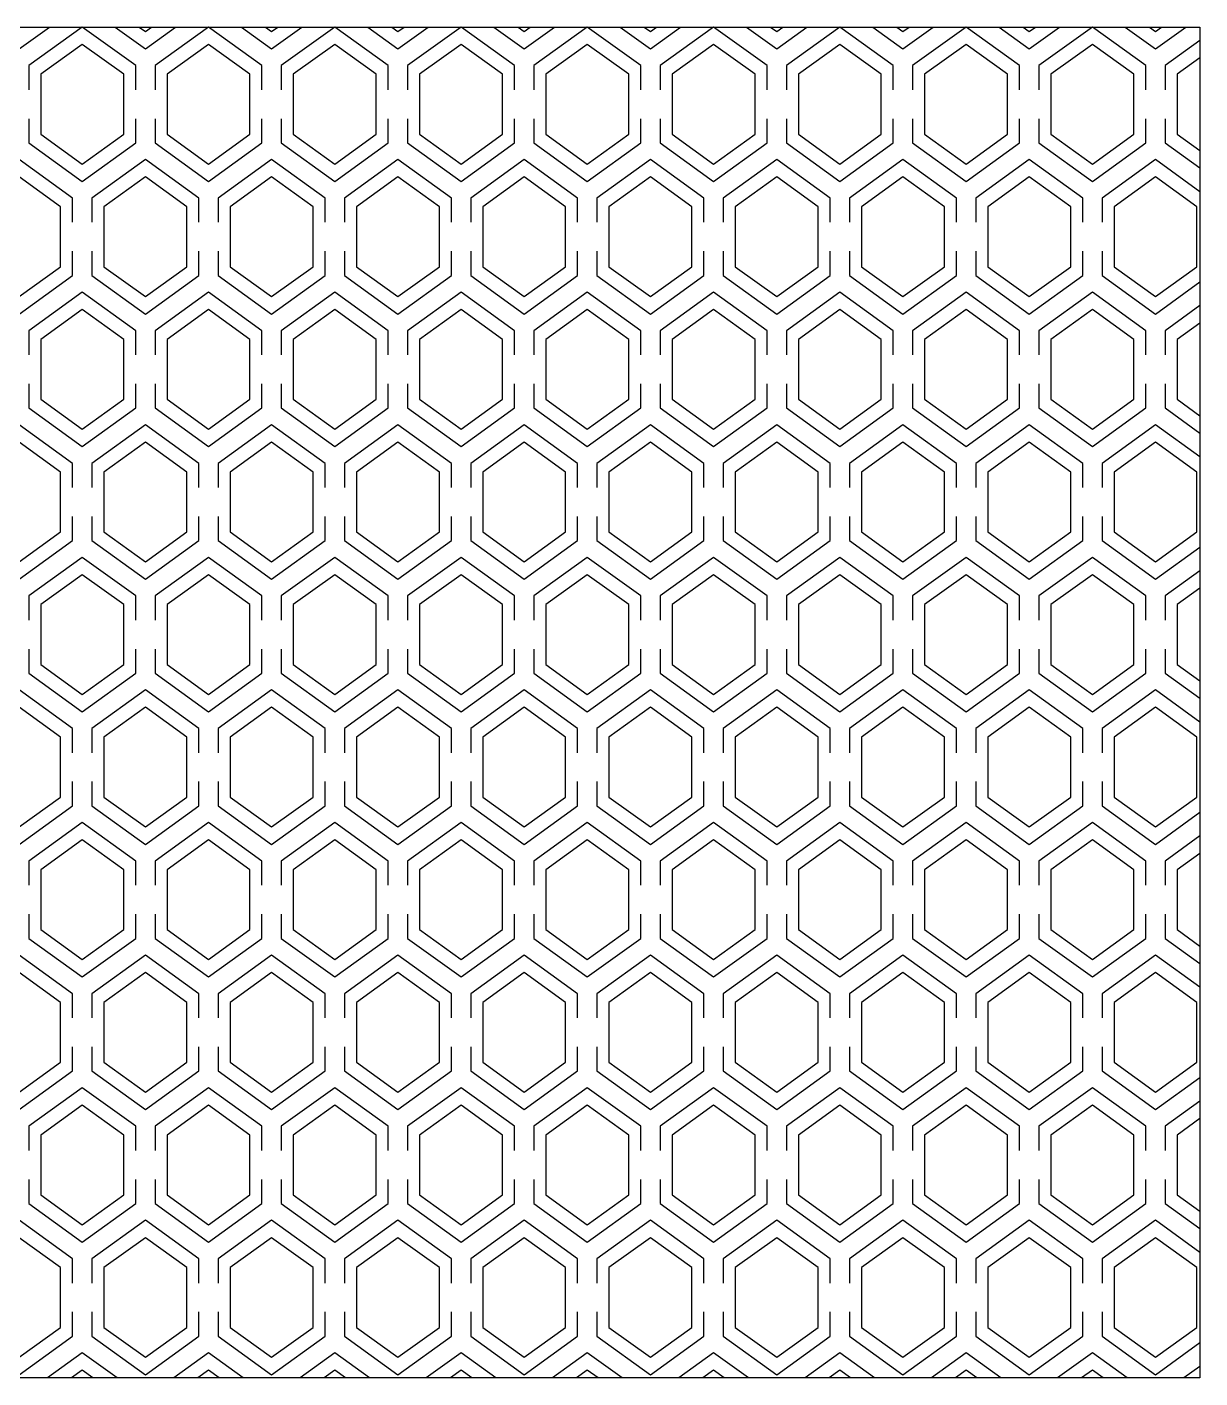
# Model space of a CAD drawing. Header units: millimetres. Extents: x 0 to 120, y 0 to 70.
# Drawn here: x 59.2 to 120, y 0 to 70 of the extents above; entities that cross this region are included whole.
import ezdxf

# ---------------------------------------------------------------- set-up
doc = ezdxf.new("R2010")
doc.units = ezdxf.units.MM
doc.layers.add('CUT', color=1, linetype='CONTINUOUS')

msp = doc.modelspace()

# ---------------------------------------------------------------- linework, layer by layer
at = {"layer": 'CUT'}
for p, q in [((65.0356, 70), (65.3543, 69.77)), ((65.3543, 69.77), (65.673, 70)), ((71.5782, 70), (71.8969, 69.77)), ((71.8969, 69.77), (72.2156, 70)), ((78.1208, 70), (78.4395, 69.77)), ((78.4395, 69.77), (78.7582, 70)), ((84.6633, 70), (84.982, 69.77)), ((84.982, 69.77), (85.3007, 70)), ((91.2059, 70), (91.5246, 69.77)), ((91.5246, 69.77), (91.8433, 70)), ((97.7485, 70), (98.0672, 69.77)), ((98.0672, 69.77), (98.3859, 70)), ((104.291, 70), (104.6097, 69.77)), ((104.6097, 69.77), (104.9284, 70)), ((110.8336, 70), (111.1523, 69.77)), ((111.1523, 69.77), (111.471, 70)), ((117.3761, 70), (117.6948, 69.77)), ((117.6948, 69.77), (118.0135, 70)), ((120, 0.6028), (119.1648, 0))]:
    msp.add_line(p, q, dxfattribs=at)
for points in [[(0, 70), (120, 70), (120, 0), (0, 0), (0, 70)], [(57.246, 70), (58.8118, 68.87), (60.3776, 70)], [(64.8543, 66.75), (64.8543, 68), (62.0831, 70), (59.3118, 68), (59.3118, 66.75)], [(63.7886, 70), (65.3543, 68.87), (66.9201, 70)], [(71.3969, 66.75), (71.3969, 68), (68.6256, 70), (65.8543, 68), (65.8543, 66.75)], [(70.3311, 70), (71.8969, 68.87), (73.4627, 70)], [(77.9395, 66.75), (77.9395, 68), (75.1682, 70), (72.3969, 68), (72.3969, 66.75)], [(76.8737, 70), (78.4395, 68.87), (80.0052, 70)], [(84.482, 66.75), (84.482, 68), (81.7108, 70), (78.9395, 68), (78.9395, 66.75)], [(83.4163, 70), (84.982, 68.87), (86.5478, 70)], [(91.0246, 66.75), (91.0246, 68), (88.2533, 70), (85.482, 68), (85.482, 66.75)], [(89.9588, 70), (91.5246, 68.87), (93.0904, 70)], [(97.5672, 66.75), (97.5672, 68), (94.7959, 70), (92.0246, 68), (92.0246, 66.75)], [(96.5014, 70), (98.0672, 68.87), (99.6329, 70)], [(104.1097, 66.75), (104.1097, 68), (101.3384, 70), (98.5672, 68), (98.5672, 66.75)], [(103.0439, 70), (104.6097, 68.87), (106.1755, 70)], [(110.6523, 66.75), (110.6523, 68), (107.881, 70), (105.1097, 68), (105.1097, 66.75)], [(109.5865, 70), (111.1523, 68.87), (112.7181, 70)], [(117.1948, 66.75), (117.1948, 68), (114.4236, 70), (111.6523, 68), (111.6523, 66.75)], [(116.1291, 70), (117.6948, 68.87), (119.2606, 70)], [(120, 69.3028), (118.1948, 68), (118.1948, 66.75)], [(62.0831, 62.9), (64.2308, 64.45), (64.2308, 67.55), (62.0831, 69.1), (59.9353, 67.55), (59.9353, 64.45), (62.0831, 62.9)], [(68.6256, 62.9), (70.7734, 64.45), (70.7734, 67.55), (68.6256, 69.1), (66.4779, 67.55), (66.4779, 64.45), (68.6256, 62.9)], [(75.1682, 62.9), (77.3159, 64.45), (77.3159, 67.55), (75.1682, 69.1), (73.0204, 67.55), (73.0204, 64.45), (75.1682, 62.9)], [(81.7108, 62.9), (83.8585, 64.45), (83.8585, 67.55), (81.7108, 69.1), (79.563, 67.55), (79.563, 64.45), (81.7108, 62.9)], [(88.2533, 62.9), (90.4011, 64.45), (90.4011, 67.55), (88.2533, 69.1), (86.1056, 67.55), (86.1056, 64.45), (88.2533, 62.9)], [(94.7959, 62.9), (96.9436, 64.45), (96.9436, 67.55), (94.7959, 69.1), (92.6481, 67.55), (92.6481, 64.45), (94.7959, 62.9)], [(101.3384, 62.9), (103.4862, 64.45), (103.4862, 67.55), (101.3384, 69.1), (99.1907, 67.55), (99.1907, 64.45), (101.3384, 62.9)], [(107.881, 62.9), (110.0287, 64.45), (110.0287, 67.55), (107.881, 69.1), (105.7333, 67.55), (105.7333, 64.45), (107.881, 62.9)], [(114.4236, 62.9), (116.5713, 64.45), (116.5713, 67.55), (114.4236, 69.1), (112.2758, 67.55), (112.2758, 64.45), (114.4236, 62.9)], [(120, 68.4028), (118.8184, 67.55), (118.8184, 64.45), (120, 63.5972)], [(59.3118, 65.25), (59.3118, 64), (62.0831, 62), (64.8543, 64), (64.8543, 65.25)], [(65.8543, 65.25), (65.8543, 64), (68.6256, 62), (71.3969, 64), (71.3969, 65.25)], [(72.3969, 65.25), (72.3969, 64), (75.1682, 62), (77.9395, 64), (77.9395, 65.25)], [(78.9395, 65.25), (78.9395, 64), (81.7108, 62), (84.482, 64), (84.482, 65.25)], [(85.482, 65.25), (85.482, 64), (88.2533, 62), (91.0246, 64), (91.0246, 65.25)], [(92.0246, 65.25), (92.0246, 64), (94.7959, 62), (97.5672, 64), (97.5672, 65.25)], [(98.5672, 65.25), (98.5672, 64), (101.3384, 62), (104.1097, 64), (104.1097, 65.25)], [(105.1097, 65.25), (105.1097, 64), (107.881, 62), (110.6523, 64), (110.6523, 65.25)], [(111.6523, 65.25), (111.6523, 64), (114.4236, 62), (117.1948, 64), (117.1948, 65.25)], [(118.1948, 65.25), (118.1948, 64), (120, 62.6972)], [(61.5831, 59.88), (61.5831, 61.13), (58.8118, 63.13), (56.0405, 61.13), (56.0405, 59.88)], [(68.1256, 59.88), (68.1256, 61.13), (65.3543, 63.13), (62.5831, 61.13), (62.5831, 59.88)], [(74.6682, 59.88), (74.6682, 61.13), (71.8969, 63.13), (69.1256, 61.13), (69.1256, 59.88)], [(81.2108, 59.88), (81.2108, 61.13), (78.4395, 63.13), (75.6682, 61.13), (75.6682, 59.88)], [(87.7533, 59.88), (87.7533, 61.13), (84.982, 63.13), (82.2108, 61.13), (82.2108, 59.88)], [(94.2959, 59.88), (94.2959, 61.13), (91.5246, 63.13), (88.7533, 61.13), (88.7533, 59.88)], [(100.8384, 59.88), (100.8384, 61.13), (98.0672, 63.13), (95.2959, 61.13), (95.2959, 59.88)], [(107.381, 59.88), (107.381, 61.13), (104.6097, 63.13), (101.8384, 61.13), (101.8384, 59.88)], [(113.9236, 59.88), (113.9236, 61.13), (111.1523, 63.13), (108.381, 61.13), (108.381, 59.88)], [(120, 61.4664), (117.6948, 63.13), (114.9236, 61.13), (114.9236, 59.88)], [(58.8118, 56.03), (60.9595, 57.58), (60.9595, 60.68), (58.8118, 62.23), (56.664, 60.68), (56.664, 57.58), (58.8118, 56.03)], [(65.3543, 56.03), (67.5021, 57.58), (67.5021, 60.68), (65.3543, 62.23), (63.2066, 60.68), (63.2066, 57.58), (65.3543, 56.03)], [(71.8969, 56.03), (74.0447, 57.58), (74.0447, 60.68), (71.8969, 62.23), (69.7492, 60.68), (69.7492, 57.58), (71.8969, 56.03)], [(78.4395, 56.03), (80.5872, 57.58), (80.5872, 60.68), (78.4395, 62.23), (76.2917, 60.68), (76.2917, 57.58), (78.4395, 56.03)], [(84.982, 56.03), (87.1298, 57.58), (87.1298, 60.68), (84.982, 62.23), (82.8343, 60.68), (82.8343, 57.58), (84.982, 56.03)], [(91.5246, 56.03), (93.6723, 57.58), (93.6723, 60.68), (91.5246, 62.23), (89.3769, 60.68), (89.3769, 57.58), (91.5246, 56.03)], [(98.0672, 56.03), (100.2149, 57.58), (100.2149, 60.68), (98.0672, 62.23), (95.9194, 60.68), (95.9194, 57.58), (98.0672, 56.03)], [(104.6097, 56.03), (106.7575, 57.58), (106.7575, 60.68), (104.6097, 62.23), (102.462, 60.68), (102.462, 57.58), (104.6097, 56.03)], [(111.1523, 56.03), (113.3, 57.58), (113.3, 60.68), (111.1523, 62.23), (109.0045, 60.68), (109.0045, 57.58), (111.1523, 56.03)], [(117.6948, 56.03), (119.8426, 57.58), (119.8426, 60.68), (117.6948, 62.23), (115.5471, 60.68), (115.5471, 57.58), (117.6948, 56.03)], [(56.0405, 58.38), (56.0405, 57.13), (58.8118, 55.13), (61.5831, 57.13), (61.5831, 58.38)], [(62.5831, 58.38), (62.5831, 57.13), (65.3543, 55.13), (68.1256, 57.13), (68.1256, 58.38)], [(69.1256, 58.38), (69.1256, 57.13), (71.8969, 55.13), (74.6682, 57.13), (74.6682, 58.38)], [(75.6682, 58.38), (75.6682, 57.13), (78.4395, 55.13), (81.2108, 57.13), (81.2108, 58.38)], [(82.2108, 58.38), (82.2108, 57.13), (84.982, 55.13), (87.7533, 57.13), (87.7533, 58.38)], [(88.7533, 58.38), (88.7533, 57.13), (91.5246, 55.13), (94.2959, 57.13), (94.2959, 58.38)], [(95.2959, 58.38), (95.2959, 57.13), (98.0672, 55.13), (100.8384, 57.13), (100.8384, 58.38)], [(101.8384, 58.38), (101.8384, 57.13), (104.6097, 55.13), (107.381, 57.13), (107.381, 58.38)], [(108.381, 58.38), (108.381, 57.13), (111.1523, 55.13), (113.9236, 57.13), (113.9236, 58.38)], [(114.9236, 58.38), (114.9236, 57.13), (117.6948, 55.13), (120, 56.7936)], [(64.8543, 53.01), (64.8543, 54.26), (62.0831, 56.26), (59.3118, 54.26), (59.3118, 53.01)], [(71.3969, 53.01), (71.3969, 54.26), (68.6256, 56.26), (65.8543, 54.26), (65.8543, 53.01)], [(77.9395, 53.01), (77.9395, 54.26), (75.1682, 56.26), (72.3969, 54.26), (72.3969, 53.01)], [(84.482, 53.01), (84.482, 54.26), (81.7108, 56.26), (78.9395, 54.26), (78.9395, 53.01)], [(91.0246, 53.01), (91.0246, 54.26), (88.2533, 56.26), (85.482, 54.26), (85.482, 53.01)], [(97.5672, 53.01), (97.5672, 54.26), (94.7959, 56.26), (92.0246, 54.26), (92.0246, 53.01)], [(104.1097, 53.01), (104.1097, 54.26), (101.3384, 56.26), (98.5672, 54.26), (98.5672, 53.01)], [(110.6523, 53.01), (110.6523, 54.26), (107.881, 56.26), (105.1097, 54.26), (105.1097, 53.01)], [(117.1948, 53.01), (117.1948, 54.26), (114.4236, 56.26), (111.6523, 54.26), (111.6523, 53.01)], [(62.0831, 49.16), (64.2308, 50.71), (64.2308, 53.81), (62.0831, 55.36), (59.9353, 53.81), (59.9353, 50.71), (62.0831, 49.16)], [(68.6256, 49.16), (70.7734, 50.71), (70.7734, 53.81), (68.6256, 55.36), (66.4779, 53.81), (66.4779, 50.71), (68.6256, 49.16)], [(75.1682, 49.16), (77.3159, 50.71), (77.3159, 53.81), (75.1682, 55.36), (73.0204, 53.81), (73.0204, 50.71), (75.1682, 49.16)], [(81.7108, 49.16), (83.8585, 50.71), (83.8585, 53.81), (81.7108, 55.36), (79.563, 53.81), (79.563, 50.71), (81.7108, 49.16)], [(88.2533, 49.16), (90.4011, 50.71), (90.4011, 53.81), (88.2533, 55.36), (86.1056, 53.81), (86.1056, 50.71), (88.2533, 49.16)], [(94.7959, 49.16), (96.9436, 50.71), (96.9436, 53.81), (94.7959, 55.36), (92.6481, 53.81), (92.6481, 50.71), (94.7959, 49.16)], [(101.3384, 49.16), (103.4862, 50.71), (103.4862, 53.81), (101.3384, 55.36), (99.1907, 53.81), (99.1907, 50.71), (101.3384, 49.16)], [(107.881, 49.16), (110.0287, 50.71), (110.0287, 53.81), (107.881, 55.36), (105.7333, 53.81), (105.7333, 50.71), (107.881, 49.16)], [(114.4236, 49.16), (116.5713, 50.71), (116.5713, 53.81), (114.4236, 55.36), (112.2758, 53.81), (112.2758, 50.71), (114.4236, 49.16)], [(120, 55.5628), (118.1948, 54.26), (118.1948, 53.01)], [(120, 54.6628), (118.8184, 53.81), (118.8184, 50.71), (120, 49.8572)], [(59.3118, 51.51), (59.3118, 50.26), (62.0831, 48.26), (64.8543, 50.26), (64.8543, 51.51)], [(65.8543, 51.51), (65.8543, 50.26), (68.6256, 48.26), (71.3969, 50.26), (71.3969, 51.51)], [(72.3969, 51.51), (72.3969, 50.26), (75.1682, 48.26), (77.9395, 50.26), (77.9395, 51.51)], [(78.9395, 51.51), (78.9395, 50.26), (81.7108, 48.26), (84.482, 50.26), (84.482, 51.51)], [(85.482, 51.51), (85.482, 50.26), (88.2533, 48.26), (91.0246, 50.26), (91.0246, 51.51)], [(92.0246, 51.51), (92.0246, 50.26), (94.7959, 48.26), (97.5672, 50.26), (97.5672, 51.51)], [(98.5672, 51.51), (98.5672, 50.26), (101.3384, 48.26), (104.1097, 50.26), (104.1097, 51.51)], [(105.1097, 51.51), (105.1097, 50.26), (107.881, 48.26), (110.6523, 50.26), (110.6523, 51.51)], [(111.6523, 51.51), (111.6523, 50.26), (114.4236, 48.26), (117.1948, 50.26), (117.1948, 51.51)], [(118.1948, 51.51), (118.1948, 50.26), (120, 48.9572)], [(61.5831, 46.14), (61.5831, 47.39), (58.8118, 49.39), (56.0405, 47.39), (56.0405, 46.14)], [(68.1256, 46.14), (68.1256, 47.39), (65.3543, 49.39), (62.5831, 47.39), (62.5831, 46.14)], [(74.6682, 46.14), (74.6682, 47.39), (71.8969, 49.39), (69.1256, 47.39), (69.1256, 46.14)], [(81.2108, 46.14), (81.2108, 47.39), (78.4395, 49.39), (75.6682, 47.39), (75.6682, 46.14)], [(87.7533, 46.14), (87.7533, 47.39), (84.982, 49.39), (82.2108, 47.39), (82.2108, 46.14)], [(94.2959, 46.14), (94.2959, 47.39), (91.5246, 49.39), (88.7533, 47.39), (88.7533, 46.14)], [(100.8384, 46.14), (100.8384, 47.39), (98.0672, 49.39), (95.2959, 47.39), (95.2959, 46.14)], [(107.381, 46.14), (107.381, 47.39), (104.6097, 49.39), (101.8384, 47.39), (101.8384, 46.14)], [(113.9236, 46.14), (113.9236, 47.39), (111.1523, 49.39), (108.381, 47.39), (108.381, 46.14)], [(120, 47.7264), (117.6948, 49.39), (114.9236, 47.39), (114.9236, 46.14)], [(58.8118, 42.29), (60.9595, 43.84), (60.9595, 46.94), (58.8118, 48.49), (56.664, 46.94), (56.664, 43.84), (58.8118, 42.29)], [(65.3543, 42.29), (67.5021, 43.84), (67.5021, 46.94), (65.3543, 48.49), (63.2066, 46.94), (63.2066, 43.84), (65.3543, 42.29)], [(71.8969, 42.29), (74.0447, 43.84), (74.0447, 46.94), (71.8969, 48.49), (69.7492, 46.94), (69.7492, 43.84), (71.8969, 42.29)], [(78.4395, 42.29), (80.5872, 43.84), (80.5872, 46.94), (78.4395, 48.49), (76.2917, 46.94), (76.2917, 43.84), (78.4395, 42.29)], [(84.982, 42.29), (87.1298, 43.84), (87.1298, 46.94), (84.982, 48.49), (82.8343, 46.94), (82.8343, 43.84), (84.982, 42.29)], [(91.5246, 42.29), (93.6723, 43.84), (93.6723, 46.94), (91.5246, 48.49), (89.3769, 46.94), (89.3769, 43.84), (91.5246, 42.29)], [(98.0672, 42.29), (100.2149, 43.84), (100.2149, 46.94), (98.0672, 48.49), (95.9194, 46.94), (95.9194, 43.84), (98.0672, 42.29)], [(104.6097, 42.29), (106.7575, 43.84), (106.7575, 46.94), (104.6097, 48.49), (102.462, 46.94), (102.462, 43.84), (104.6097, 42.29)], [(111.1523, 42.29), (113.3, 43.84), (113.3, 46.94), (111.1523, 48.49), (109.0045, 46.94), (109.0045, 43.84), (111.1523, 42.29)], [(117.6948, 42.29), (119.8426, 43.84), (119.8426, 46.94), (117.6948, 48.49), (115.5471, 46.94), (115.5471, 43.84), (117.6948, 42.29)], [(56.0405, 44.64), (56.0405, 43.39), (58.8118, 41.39), (61.5831, 43.39), (61.5831, 44.64)], [(62.5831, 44.64), (62.5831, 43.39), (65.3543, 41.39), (68.1256, 43.39), (68.1256, 44.64)], [(69.1256, 44.64), (69.1256, 43.39), (71.8969, 41.39), (74.6682, 43.39), (74.6682, 44.64)], [(75.6682, 44.64), (75.6682, 43.39), (78.4395, 41.39), (81.2108, 43.39), (81.2108, 44.64)], [(82.2108, 44.64), (82.2108, 43.39), (84.982, 41.39), (87.7533, 43.39), (87.7533, 44.64)], [(88.7533, 44.64), (88.7533, 43.39), (91.5246, 41.39), (94.2959, 43.39), (94.2959, 44.64)], [(95.2959, 44.64), (95.2959, 43.39), (98.0672, 41.39), (100.8384, 43.39), (100.8384, 44.64)], [(101.8384, 44.64), (101.8384, 43.39), (104.6097, 41.39), (107.381, 43.39), (107.381, 44.64)], [(108.381, 44.64), (108.381, 43.39), (111.1523, 41.39), (113.9236, 43.39), (113.9236, 44.64)], [(114.9236, 44.64), (114.9236, 43.39), (117.6948, 41.39), (120, 43.0536)], [(64.8543, 39.27), (64.8543, 40.52), (62.0831, 42.52), (59.3118, 40.52), (59.3118, 39.27)], [(71.3969, 39.27), (71.3969, 40.52), (68.6256, 42.52), (65.8543, 40.52), (65.8543, 39.27)], [(77.9395, 39.27), (77.9395, 40.52), (75.1682, 42.52), (72.3969, 40.52), (72.3969, 39.27)], [(84.482, 39.27), (84.482, 40.52), (81.7108, 42.52), (78.9395, 40.52), (78.9395, 39.27)], [(91.0246, 39.27), (91.0246, 40.52), (88.2533, 42.52), (85.482, 40.52), (85.482, 39.27)], [(97.5672, 39.27), (97.5672, 40.52), (94.7959, 42.52), (92.0246, 40.52), (92.0246, 39.27)], [(104.1097, 39.27), (104.1097, 40.52), (101.3384, 42.52), (98.5672, 40.52), (98.5672, 39.27)], [(110.6523, 39.27), (110.6523, 40.52), (107.881, 42.52), (105.1097, 40.52), (105.1097, 39.27)], [(117.1948, 39.27), (117.1948, 40.52), (114.4236, 42.52), (111.6523, 40.52), (111.6523, 39.27)], [(62.0831, 35.42), (64.2308, 36.97), (64.2308, 40.07), (62.0831, 41.62), (59.9353, 40.07), (59.9353, 36.97), (62.0831, 35.42)], [(68.6256, 35.42), (70.7734, 36.97), (70.7734, 40.07), (68.6256, 41.62), (66.4779, 40.07), (66.4779, 36.97), (68.6256, 35.42)], [(75.1682, 35.42), (77.3159, 36.97), (77.3159, 40.07), (75.1682, 41.62), (73.0204, 40.07), (73.0204, 36.97), (75.1682, 35.42)], [(81.7108, 35.42), (83.8585, 36.97), (83.8585, 40.07), (81.7108, 41.62), (79.563, 40.07), (79.563, 36.97), (81.7108, 35.42)], [(88.2533, 35.42), (90.4011, 36.97), (90.4011, 40.07), (88.2533, 41.62), (86.1056, 40.07), (86.1056, 36.97), (88.2533, 35.42)], [(94.7959, 35.42), (96.9436, 36.97), (96.9436, 40.07), (94.7959, 41.62), (92.6481, 40.07), (92.6481, 36.97), (94.7959, 35.42)], [(101.3384, 35.42), (103.4862, 36.97), (103.4862, 40.07), (101.3384, 41.62), (99.1907, 40.07), (99.1907, 36.97), (101.3384, 35.42)], [(107.881, 35.42), (110.0287, 36.97), (110.0287, 40.07), (107.881, 41.62), (105.7333, 40.07), (105.7333, 36.97), (107.881, 35.42)], [(114.4236, 35.42), (116.5713, 36.97), (116.5713, 40.07), (114.4236, 41.62), (112.2758, 40.07), (112.2758, 36.97), (114.4236, 35.42)], [(120, 41.8228), (118.1948, 40.52), (118.1948, 39.27)], [(120, 40.9228), (118.8184, 40.07), (118.8184, 36.97), (120, 36.1172)], [(59.3118, 37.77), (59.3118, 36.52), (62.0831, 34.52), (64.8543, 36.52), (64.8543, 37.77)], [(65.8543, 37.77), (65.8543, 36.52), (68.6256, 34.52), (71.3969, 36.52), (71.3969, 37.77)], [(72.3969, 37.77), (72.3969, 36.52), (75.1682, 34.52), (77.9395, 36.52), (77.9395, 37.77)], [(78.9395, 37.77), (78.9395, 36.52), (81.7108, 34.52), (84.482, 36.52), (84.482, 37.77)], [(85.482, 37.77), (85.482, 36.52), (88.2533, 34.52), (91.0246, 36.52), (91.0246, 37.77)], [(92.0246, 37.77), (92.0246, 36.52), (94.7959, 34.52), (97.5672, 36.52), (97.5672, 37.77)], [(98.5672, 37.77), (98.5672, 36.52), (101.3384, 34.52), (104.1097, 36.52), (104.1097, 37.77)], [(105.1097, 37.77), (105.1097, 36.52), (107.881, 34.52), (110.6523, 36.52), (110.6523, 37.77)], [(111.6523, 37.77), (111.6523, 36.52), (114.4236, 34.52), (117.1948, 36.52), (117.1948, 37.77)], [(118.1948, 37.77), (118.1948, 36.52), (120, 35.2172)], [(61.5831, 32.4), (61.5831, 33.65), (58.8118, 35.65), (56.0405, 33.65), (56.0405, 32.4)], [(68.1256, 32.4), (68.1256, 33.65), (65.3543, 35.65), (62.5831, 33.65), (62.5831, 32.4)], [(74.6682, 32.4), (74.6682, 33.65), (71.8969, 35.65), (69.1256, 33.65), (69.1256, 32.4)], [(81.2108, 32.4), (81.2108, 33.65), (78.4395, 35.65), (75.6682, 33.65), (75.6682, 32.4)], [(87.7533, 32.4), (87.7533, 33.65), (84.982, 35.65), (82.2108, 33.65), (82.2108, 32.4)], [(94.2959, 32.4), (94.2959, 33.65), (91.5246, 35.65), (88.7533, 33.65), (88.7533, 32.4)], [(100.8384, 32.4), (100.8384, 33.65), (98.0672, 35.65), (95.2959, 33.65), (95.2959, 32.4)], [(107.381, 32.4), (107.381, 33.65), (104.6097, 35.65), (101.8384, 33.65), (101.8384, 32.4)], [(113.9236, 32.4), (113.9236, 33.65), (111.1523, 35.65), (108.381, 33.65), (108.381, 32.4)], [(120, 33.9864), (117.6948, 35.65), (114.9236, 33.65), (114.9236, 32.4)], [(58.8118, 28.55), (60.9595, 30.1), (60.9595, 33.2), (58.8118, 34.75), (56.664, 33.2), (56.664, 30.1), (58.8118, 28.55)], [(65.3543, 28.55), (67.5021, 30.1), (67.5021, 33.2), (65.3543, 34.75), (63.2066, 33.2), (63.2066, 30.1), (65.3543, 28.55)], [(71.8969, 28.55), (74.0447, 30.1), (74.0447, 33.2), (71.8969, 34.75), (69.7492, 33.2), (69.7492, 30.1), (71.8969, 28.55)], [(78.4395, 28.55), (80.5872, 30.1), (80.5872, 33.2), (78.4395, 34.75), (76.2917, 33.2), (76.2917, 30.1), (78.4395, 28.55)], [(84.982, 28.55), (87.1298, 30.1), (87.1298, 33.2), (84.982, 34.75), (82.8343, 33.2), (82.8343, 30.1), (84.982, 28.55)], [(91.5246, 28.55), (93.6723, 30.1), (93.6723, 33.2), (91.5246, 34.75), (89.3769, 33.2), (89.3769, 30.1), (91.5246, 28.55)], [(98.0672, 28.55), (100.2149, 30.1), (100.2149, 33.2), (98.0672, 34.75), (95.9194, 33.2), (95.9194, 30.1), (98.0672, 28.55)], [(104.6097, 28.55), (106.7575, 30.1), (106.7575, 33.2), (104.6097, 34.75), (102.462, 33.2), (102.462, 30.1), (104.6097, 28.55)], [(111.1523, 28.55), (113.3, 30.1), (113.3, 33.2), (111.1523, 34.75), (109.0045, 33.2), (109.0045, 30.1), (111.1523, 28.55)], [(117.6948, 28.55), (119.8426, 30.1), (119.8426, 33.2), (117.6948, 34.75), (115.5471, 33.2), (115.5471, 30.1), (117.6948, 28.55)], [(56.0405, 30.9), (56.0405, 29.65), (58.8118, 27.65), (61.5831, 29.65), (61.5831, 30.9)], [(62.5831, 30.9), (62.5831, 29.65), (65.3543, 27.65), (68.1256, 29.65), (68.1256, 30.9)], [(69.1256, 30.9), (69.1256, 29.65), (71.8969, 27.65), (74.6682, 29.65), (74.6682, 30.9)], [(75.6682, 30.9), (75.6682, 29.65), (78.4395, 27.65), (81.2108, 29.65), (81.2108, 30.9)], [(82.2108, 30.9), (82.2108, 29.65), (84.982, 27.65), (87.7533, 29.65), (87.7533, 30.9)], [(88.7533, 30.9), (88.7533, 29.65), (91.5246, 27.65), (94.2959, 29.65), (94.2959, 30.9)], [(95.2959, 30.9), (95.2959, 29.65), (98.0672, 27.65), (100.8384, 29.65), (100.8384, 30.9)], [(101.8384, 30.9), (101.8384, 29.65), (104.6097, 27.65), (107.381, 29.65), (107.381, 30.9)], [(108.381, 30.9), (108.381, 29.65), (111.1523, 27.65), (113.9236, 29.65), (113.9236, 30.9)], [(114.9236, 30.9), (114.9236, 29.65), (117.6948, 27.65), (120, 29.3136)], [(64.8543, 25.53), (64.8543, 26.78), (62.0831, 28.78), (59.3118, 26.78), (59.3118, 25.53)], [(71.3969, 25.53), (71.3969, 26.78), (68.6256, 28.78), (65.8543, 26.78), (65.8543, 25.53)], [(77.9395, 25.53), (77.9395, 26.78), (75.1682, 28.78), (72.3969, 26.78), (72.3969, 25.53)], [(84.482, 25.53), (84.482, 26.78), (81.7108, 28.78), (78.9395, 26.78), (78.9395, 25.53)], [(91.0246, 25.53), (91.0246, 26.78), (88.2533, 28.78), (85.482, 26.78), (85.482, 25.53)], [(97.5672, 25.53), (97.5672, 26.78), (94.7959, 28.78), (92.0246, 26.78), (92.0246, 25.53)], [(104.1097, 25.53), (104.1097, 26.78), (101.3384, 28.78), (98.5672, 26.78), (98.5672, 25.53)], [(110.6523, 25.53), (110.6523, 26.78), (107.881, 28.78), (105.1097, 26.78), (105.1097, 25.53)], [(117.1948, 25.53), (117.1948, 26.78), (114.4236, 28.78), (111.6523, 26.78), (111.6523, 25.53)], [(120, 28.0828), (118.1948, 26.78), (118.1948, 25.53)], [(62.0831, 21.68), (64.2308, 23.23), (64.2308, 26.33), (62.0831, 27.88), (59.9353, 26.33), (59.9353, 23.23), (62.0831, 21.68)], [(68.6256, 21.68), (70.7734, 23.23), (70.7734, 26.33), (68.6256, 27.88), (66.4779, 26.33), (66.4779, 23.23), (68.6256, 21.68)], [(75.1682, 21.68), (77.3159, 23.23), (77.3159, 26.33), (75.1682, 27.88), (73.0204, 26.33), (73.0204, 23.23), (75.1682, 21.68)], [(81.7108, 21.68), (83.8585, 23.23), (83.8585, 26.33), (81.7108, 27.88), (79.563, 26.33), (79.563, 23.23), (81.7108, 21.68)], [(88.2533, 21.68), (90.4011, 23.23), (90.4011, 26.33), (88.2533, 27.88), (86.1056, 26.33), (86.1056, 23.23), (88.2533, 21.68)], [(94.7959, 21.68), (96.9436, 23.23), (96.9436, 26.33), (94.7959, 27.88), (92.6481, 26.33), (92.6481, 23.23), (94.7959, 21.68)], [(101.3384, 21.68), (103.4862, 23.23), (103.4862, 26.33), (101.3384, 27.88), (99.1907, 26.33), (99.1907, 23.23), (101.3384, 21.68)], [(107.881, 21.68), (110.0287, 23.23), (110.0287, 26.33), (107.881, 27.88), (105.7333, 26.33), (105.7333, 23.23), (107.881, 21.68)], [(114.4236, 21.68), (116.5713, 23.23), (116.5713, 26.33), (114.4236, 27.88), (112.2758, 26.33), (112.2758, 23.23), (114.4236, 21.68)], [(120, 27.1828), (118.8184, 26.33), (118.8184, 23.23), (120, 22.3772)], [(59.3118, 24.03), (59.3118, 22.78), (62.0831, 20.78), (64.8543, 22.78), (64.8543, 24.03)], [(65.8543, 24.03), (65.8543, 22.78), (68.6256, 20.78), (71.3969, 22.78), (71.3969, 24.03)], [(72.3969, 24.03), (72.3969, 22.78), (75.1682, 20.78), (77.9395, 22.78), (77.9395, 24.03)], [(78.9395, 24.03), (78.9395, 22.78), (81.7108, 20.78), (84.482, 22.78), (84.482, 24.03)], [(85.482, 24.03), (85.482, 22.78), (88.2533, 20.78), (91.0246, 22.78), (91.0246, 24.03)], [(92.0246, 24.03), (92.0246, 22.78), (94.7959, 20.78), (97.5672, 22.78), (97.5672, 24.03)], [(98.5672, 24.03), (98.5672, 22.78), (101.3384, 20.78), (104.1097, 22.78), (104.1097, 24.03)], [(105.1097, 24.03), (105.1097, 22.78), (107.881, 20.78), (110.6523, 22.78), (110.6523, 24.03)], [(111.6523, 24.03), (111.6523, 22.78), (114.4236, 20.78), (117.1948, 22.78), (117.1948, 24.03)], [(118.1948, 24.03), (118.1948, 22.78), (120, 21.4772)], [(61.5831, 18.66), (61.5831, 19.91), (58.8118, 21.91), (56.0405, 19.91), (56.0405, 18.66)], [(68.1256, 18.66), (68.1256, 19.91), (65.3543, 21.91), (62.5831, 19.91), (62.5831, 18.66)], [(74.6682, 18.66), (74.6682, 19.91), (71.8969, 21.91), (69.1256, 19.91), (69.1256, 18.66)], [(81.2108, 18.66), (81.2108, 19.91), (78.4395, 21.91), (75.6682, 19.91), (75.6682, 18.66)], [(87.7533, 18.66), (87.7533, 19.91), (84.982, 21.91), (82.2108, 19.91), (82.2108, 18.66)], [(94.2959, 18.66), (94.2959, 19.91), (91.5246, 21.91), (88.7533, 19.91), (88.7533, 18.66)], [(100.8384, 18.66), (100.8384, 19.91), (98.0672, 21.91), (95.2959, 19.91), (95.2959, 18.66)], [(107.381, 18.66), (107.381, 19.91), (104.6097, 21.91), (101.8384, 19.91), (101.8384, 18.66)], [(113.9236, 18.66), (113.9236, 19.91), (111.1523, 21.91), (108.381, 19.91), (108.381, 18.66)], [(120, 20.2464), (117.6948, 21.91), (114.9236, 19.91), (114.9236, 18.66)], [(58.8118, 14.81), (60.9595, 16.36), (60.9595, 19.46), (58.8118, 21.01), (56.664, 19.46), (56.664, 16.36), (58.8118, 14.81)], [(65.3543, 14.81), (67.5021, 16.36), (67.5021, 19.46), (65.3543, 21.01), (63.2066, 19.46), (63.2066, 16.36), (65.3543, 14.81)], [(71.8969, 14.81), (74.0447, 16.36), (74.0447, 19.46), (71.8969, 21.01), (69.7492, 19.46), (69.7492, 16.36), (71.8969, 14.81)], [(78.4395, 14.81), (80.5872, 16.36), (80.5872, 19.46), (78.4395, 21.01), (76.2917, 19.46), (76.2917, 16.36), (78.4395, 14.81)], [(84.982, 14.81), (87.1298, 16.36), (87.1298, 19.46), (84.982, 21.01), (82.8343, 19.46), (82.8343, 16.36), (84.982, 14.81)], [(91.5246, 14.81), (93.6723, 16.36), (93.6723, 19.46), (91.5246, 21.01), (89.3769, 19.46), (89.3769, 16.36), (91.5246, 14.81)], [(98.0672, 14.81), (100.2149, 16.36), (100.2149, 19.46), (98.0672, 21.01), (95.9194, 19.46), (95.9194, 16.36), (98.0672, 14.81)], [(104.6097, 14.81), (106.7575, 16.36), (106.7575, 19.46), (104.6097, 21.01), (102.462, 19.46), (102.462, 16.36), (104.6097, 14.81)], [(111.1523, 14.81), (113.3, 16.36), (113.3, 19.46), (111.1523, 21.01), (109.0045, 19.46), (109.0045, 16.36), (111.1523, 14.81)], [(117.6948, 14.81), (119.8426, 16.36), (119.8426, 19.46), (117.6948, 21.01), (115.5471, 19.46), (115.5471, 16.36), (117.6948, 14.81)], [(56.0405, 17.16), (56.0405, 15.91), (58.8118, 13.91), (61.5831, 15.91), (61.5831, 17.16)], [(62.5831, 17.16), (62.5831, 15.91), (65.3543, 13.91), (68.1256, 15.91), (68.1256, 17.16)], [(69.1256, 17.16), (69.1256, 15.91), (71.8969, 13.91), (74.6682, 15.91), (74.6682, 17.16)], [(75.6682, 17.16), (75.6682, 15.91), (78.4395, 13.91), (81.2108, 15.91), (81.2108, 17.16)], [(82.2108, 17.16), (82.2108, 15.91), (84.982, 13.91), (87.7533, 15.91), (87.7533, 17.16)], [(88.7533, 17.16), (88.7533, 15.91), (91.5246, 13.91), (94.2959, 15.91), (94.2959, 17.16)], [(95.2959, 17.16), (95.2959, 15.91), (98.0672, 13.91), (100.8384, 15.91), (100.8384, 17.16)], [(101.8384, 17.16), (101.8384, 15.91), (104.6097, 13.91), (107.381, 15.91), (107.381, 17.16)], [(108.381, 17.16), (108.381, 15.91), (111.1523, 13.91), (113.9236, 15.91), (113.9236, 17.16)], [(114.9236, 17.16), (114.9236, 15.91), (117.6948, 13.91), (120, 15.5736)], [(64.8543, 11.79), (64.8543, 13.04), (62.0831, 15.04), (59.3118, 13.04), (59.3118, 11.79)], [(71.3969, 11.79), (71.3969, 13.04), (68.6256, 15.04), (65.8543, 13.04), (65.8543, 11.79)], [(77.9395, 11.79), (77.9395, 13.04), (75.1682, 15.04), (72.3969, 13.04), (72.3969, 11.79)], [(84.482, 11.79), (84.482, 13.04), (81.7108, 15.04), (78.9395, 13.04), (78.9395, 11.79)], [(91.0246, 11.79), (91.0246, 13.04), (88.2533, 15.04), (85.482, 13.04), (85.482, 11.79)], [(97.5672, 11.79), (97.5672, 13.04), (94.7959, 15.04), (92.0246, 13.04), (92.0246, 11.79)], [(104.1097, 11.79), (104.1097, 13.04), (101.3384, 15.04), (98.5672, 13.04), (98.5672, 11.79)], [(110.6523, 11.79), (110.6523, 13.04), (107.881, 15.04), (105.1097, 13.04), (105.1097, 11.79)], [(117.1948, 11.79), (117.1948, 13.04), (114.4236, 15.04), (111.6523, 13.04), (111.6523, 11.79)], [(62.0831, 7.94), (64.2308, 9.49), (64.2308, 12.59), (62.0831, 14.14), (59.9353, 12.59), (59.9353, 9.49), (62.0831, 7.94)], [(68.6256, 7.94), (70.7734, 9.49), (70.7734, 12.59), (68.6256, 14.14), (66.4779, 12.59), (66.4779, 9.49), (68.6256, 7.94)], [(75.1682, 7.94), (77.3159, 9.49), (77.3159, 12.59), (75.1682, 14.14), (73.0204, 12.59), (73.0204, 9.49), (75.1682, 7.94)], [(81.7108, 7.94), (83.8585, 9.49), (83.8585, 12.59), (81.7108, 14.14), (79.563, 12.59), (79.563, 9.49), (81.7108, 7.94)], [(88.2533, 7.94), (90.4011, 9.49), (90.4011, 12.59), (88.2533, 14.14), (86.1056, 12.59), (86.1056, 9.49), (88.2533, 7.94)], [(94.7959, 7.94), (96.9436, 9.49), (96.9436, 12.59), (94.7959, 14.14), (92.6481, 12.59), (92.6481, 9.49), (94.7959, 7.94)], [(101.3384, 7.94), (103.4862, 9.49), (103.4862, 12.59), (101.3384, 14.14), (99.1907, 12.59), (99.1907, 9.49), (101.3384, 7.94)], [(107.881, 7.94), (110.0287, 9.49), (110.0287, 12.59), (107.881, 14.14), (105.7333, 12.59), (105.7333, 9.49), (107.881, 7.94)], [(114.4236, 7.94), (116.5713, 9.49), (116.5713, 12.59), (114.4236, 14.14), (112.2758, 12.59), (112.2758, 9.49), (114.4236, 7.94)], [(120, 14.3428), (118.1948, 13.04), (118.1948, 11.79)], [(120, 13.4428), (118.8184, 12.59), (118.8184, 9.49), (120, 8.6372)], [(59.3118, 10.29), (59.3118, 9.04), (62.0831, 7.04), (64.8543, 9.04), (64.8543, 10.29)], [(65.8543, 10.29), (65.8543, 9.04), (68.6256, 7.04), (71.3969, 9.04), (71.3969, 10.29)], [(72.3969, 10.29), (72.3969, 9.04), (75.1682, 7.04), (77.9395, 9.04), (77.9395, 10.29)], [(78.9395, 10.29), (78.9395, 9.04), (81.7108, 7.04), (84.482, 9.04), (84.482, 10.29)], [(85.482, 10.29), (85.482, 9.04), (88.2533, 7.04), (91.0246, 9.04), (91.0246, 10.29)], [(92.0246, 10.29), (92.0246, 9.04), (94.7959, 7.04), (97.5672, 9.04), (97.5672, 10.29)], [(98.5672, 10.29), (98.5672, 9.04), (101.3384, 7.04), (104.1097, 9.04), (104.1097, 10.29)], [(105.1097, 10.29), (105.1097, 9.04), (107.881, 7.04), (110.6523, 9.04), (110.6523, 10.29)], [(111.6523, 10.29), (111.6523, 9.04), (114.4236, 7.04), (117.1948, 9.04), (117.1948, 10.29)], [(118.1948, 10.29), (118.1948, 9.04), (120, 7.7372)], [(61.5831, 4.92), (61.5831, 6.17), (58.8118, 8.17), (56.0405, 6.17), (56.0405, 4.92)], [(68.1256, 4.92), (68.1256, 6.17), (65.3543, 8.17), (62.5831, 6.17), (62.5831, 4.92)], [(74.6682, 4.92), (74.6682, 6.17), (71.8969, 8.17), (69.1256, 6.17), (69.1256, 4.92)], [(81.2108, 4.92), (81.2108, 6.17), (78.4395, 8.17), (75.6682, 6.17), (75.6682, 4.92)], [(87.7533, 4.92), (87.7533, 6.17), (84.982, 8.17), (82.2108, 6.17), (82.2108, 4.92)], [(94.2959, 4.92), (94.2959, 6.17), (91.5246, 8.17), (88.7533, 6.17), (88.7533, 4.92)], [(100.8384, 4.92), (100.8384, 6.17), (98.0672, 8.17), (95.2959, 6.17), (95.2959, 4.92)], [(107.381, 4.92), (107.381, 6.17), (104.6097, 8.17), (101.8384, 6.17), (101.8384, 4.92)], [(113.9236, 4.92), (113.9236, 6.17), (111.1523, 8.17), (108.381, 6.17), (108.381, 4.92)], [(120, 6.5064), (117.6948, 8.17), (114.9236, 6.17), (114.9236, 4.92)], [(58.8118, 1.07), (60.9595, 2.62), (60.9595, 5.72), (58.8118, 7.27), (56.664, 5.72), (56.664, 2.62), (58.8118, 1.07)], [(65.3543, 1.07), (67.5021, 2.62), (67.5021, 5.72), (65.3543, 7.27), (63.2066, 5.72), (63.2066, 2.62), (65.3543, 1.07)], [(71.8969, 1.07), (74.0447, 2.62), (74.0447, 5.72), (71.8969, 7.27), (69.7492, 5.72), (69.7492, 2.62), (71.8969, 1.07)], [(78.4395, 1.07), (80.5872, 2.62), (80.5872, 5.72), (78.4395, 7.27), (76.2917, 5.72), (76.2917, 2.62), (78.4395, 1.07)], [(84.982, 1.07), (87.1298, 2.62), (87.1298, 5.72), (84.982, 7.27), (82.8343, 5.72), (82.8343, 2.62), (84.982, 1.07)], [(91.5246, 1.07), (93.6723, 2.62), (93.6723, 5.72), (91.5246, 7.27), (89.3769, 5.72), (89.3769, 2.62), (91.5246, 1.07)], [(98.0672, 1.07), (100.2149, 2.62), (100.2149, 5.72), (98.0672, 7.27), (95.9194, 5.72), (95.9194, 2.62), (98.0672, 1.07)], [(104.6097, 1.07), (106.7575, 2.62), (106.7575, 5.72), (104.6097, 7.27), (102.462, 5.72), (102.462, 2.62), (104.6097, 1.07)], [(111.1523, 1.07), (113.3, 2.62), (113.3, 5.72), (111.1523, 7.27), (109.0045, 5.72), (109.0045, 2.62), (111.1523, 1.07)], [(117.6948, 1.07), (119.8426, 2.62), (119.8426, 5.72), (117.6948, 7.27), (115.5471, 5.72), (115.5471, 2.62), (117.6948, 1.07)], [(56.0405, 3.42), (56.0405, 2.17), (58.8118, 0.17), (61.5831, 2.17), (61.5831, 3.42)], [(62.5831, 3.42), (62.5831, 2.17), (65.3543, 0.17), (68.1256, 2.17), (68.1256, 3.42)], [(69.1256, 3.42), (69.1256, 2.17), (71.8969, 0.17), (74.6682, 2.17), (74.6682, 3.42)], [(75.6682, 3.42), (75.6682, 2.17), (78.4395, 0.17), (81.2108, 2.17), (81.2108, 3.42)], [(82.2108, 3.42), (82.2108, 2.17), (84.982, 0.17), (87.7533, 2.17), (87.7533, 3.42)], [(88.7533, 3.42), (88.7533, 2.17), (91.5246, 0.17), (94.2959, 2.17), (94.2959, 3.42)], [(95.2959, 3.42), (95.2959, 2.17), (98.0672, 0.17), (100.8384, 2.17), (100.8384, 3.42)], [(101.8384, 3.42), (101.8384, 2.17), (104.6097, 0.17), (107.381, 2.17), (107.381, 3.42)], [(108.381, 3.42), (108.381, 2.17), (111.1523, 0.17), (113.9236, 2.17), (113.9236, 3.42)], [(114.9236, 3.42), (114.9236, 2.17), (117.6948, 0.17), (120, 1.8336)], [(63.8844, 0), (62.0831, 1.3), (60.2817, 0)], [(70.427, 0), (68.6256, 1.3), (66.8243, 0)], [(76.9695, 0), (75.1682, 1.3), (73.3669, 0)], [(83.5121, 0), (81.7108, 1.3), (79.9094, 0)], [(90.0546, 0), (88.2533, 1.3), (86.452, 0)], [(96.5972, 0), (94.7959, 1.3), (92.9945, 0)], [(103.1398, 0), (101.3384, 1.3), (99.5371, 0)], [(109.6823, 0), (107.881, 1.3), (106.0797, 0)], [(116.2249, 0), (114.4236, 1.3), (112.6222, 0)], [(62.6373, 0), (62.0831, 0.4), (61.5288, 0)], [(69.1799, 0), (68.6256, 0.4), (68.0714, 0)], [(75.7224, 0), (75.1682, 0.4), (74.6139, 0)], [(82.265, 0), (81.7108, 0.4), (81.1565, 0)], [(88.8076, 0), (88.2533, 0.4), (87.6991, 0)], [(95.3501, 0), (94.7959, 0.4), (94.2416, 0)], [(101.8927, 0), (101.3384, 0.4), (100.7842, 0)], [(108.4353, 0), (107.881, 0.4), (107.3267, 0)], [(114.9778, 0), (114.4236, 0.4), (113.8693, 0)]]:
    msp.add_lwpolyline(points, dxfattribs=at)

doc.saveas('drawing.dxf')
